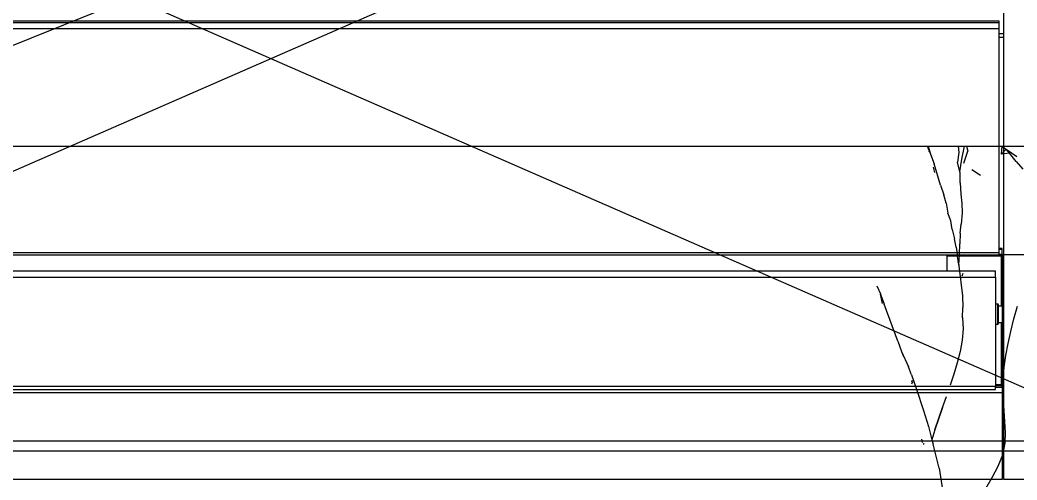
# Model space of a CAD drawing. Header units: millimetres. Extents: x 0 to 460473, y -68369 to 85219.
# Drawn here: x 223573 to 224106, y -37864 to -37618 of the extents above; entities that cross this region are included whole.
import ezdxf

# ---------------------------------------------------------------- set-up
doc = ezdxf.new("R2010")
doc.units = ezdxf.units.MM
doc.header["$LTSCALE"] = 50
doc.layers.add('ha', color=8, linetype='Continuous')

# ---------------------------------------------------------------- blocks, each defined once
blk = doc.blocks.new('FSFSGF')
at = {"color": 8}
for p, q in [((325519.32, 83159.36), (325519.32, 83051.86)), ((325618.89, 83159.36), (325618.89, 83051.86)), ((325639.32, 83159.36), (325639.32, 83051.86)), ((325519.32, 83051.86), (325213.95, 83051.86)), ((325394.4, 83049.36), (325394.4, 82271.36)), ((325394.55, 83049.36), (325394.4, 83049.36)), ((325394.99, 83049.36), (325394.55, 83049.36)), ((325394.99, 82271.36), (325394.99, 83049.36)), ((325398.4, 83049.36), (325394.99, 83049.36)), ((325398.4, 83049.36), (325398.4, 82271.36)), ((325518.28, 83049.36), (325398.4, 83049.36)), ((325401.1, 83051.86), (325401.1, 83049.36)), ((325402.89, 83049.36), (325402.89, 83051.86)), ((325515.82, 83050.86), (325515.82, 83049.36)), ((325519.2, 83050.86), (325515.82, 83050.86)), ((325516.32, 83049.36), (325516.32, 83050.86)), ((325518.28, 83049.36), (325518.28, 82271.36)), ((325519.01, 83049.36), (325518.28, 83049.36)), ((325519.32, 83049.36), (325519.01, 83049.36)), ((325519.12, 83050.86), (325519.12, 83049.36)), ((325519.2, 83051.86), (325519.2, 83050.86)), ((325519.2, 83050.86), (325592.82, 83050.86)), ((325618.89, 83051.86), (325519.32, 83051.86)), ((325519.32, 83049.36), (325519.32, 83050.86)), ((325519.46, 83050.72), (325519.32, 83050.86)), ((325519.32, 82271.36), (325519.32, 83049.36)), ((325519.82, 83050.36), (325519.46, 83050.72)), ((325519.82, 83021.36), (325519.82, 83050.36)), ((325519.82, 83050.36), (325546.54, 83050.36)), ((325545.54, 83047.36), (325545.54, 83048.36)), ((325545.54, 83048.36), (325545.81, 83048.36)), ((325545.81, 83048.36), (325546.59, 83048.36)), ((325546.42, 83048.86), (325546.04, 83048.86)), ((325547.51, 83048.86), (325546.42, 83048.86)), ((325546.54, 83048.96), (325546.54, 83050.86)), ((325546.88, 83048.96), (325546.54, 83048.96)), ((325546.59, 83048.36), (325547.81, 83048.36)), ((325547.86, 83048.96), (325546.88, 83048.96)), ((325549.13, 83048.86), (325547.51, 83048.86)), ((325547.81, 83048.36), (325549.34, 83048.36)), ((325549.32, 83048.96), (325547.86, 83048.96)), ((325551.04, 83048.86), (325549.13, 83048.86)), ((325551.04, 83048.96), (325549.32, 83048.96)), ((325549.34, 83048.36), (325551.04, 83048.36)), ((325552.76, 83048.96), (325551.04, 83048.96)), ((325552.96, 83048.86), (325551.04, 83048.86)), ((325551.04, 83048.36), (325552.74, 83048.36)), ((325552.74, 83048.36), (325554.28, 83048.36)), ((325554.22, 83048.96), (325552.76, 83048.96)), ((325554.58, 83048.86), (325552.96, 83048.86)), ((325555.2, 83048.96), (325554.22, 83048.96)), ((325554.28, 83048.36), (325555.49, 83048.36)), ((325555.66, 83048.86), (325554.58, 83048.86)), ((325555.54, 83048.96), (325555.2, 83048.96)), ((325555.49, 83048.36), (325556.27, 83048.36)), ((325555.54, 83050.86), (325555.54, 83048.96)), ((325555.54, 83050.36), (325588.82, 83050.36)), ((325556.04, 83048.86), (325555.66, 83048.86)), ((325556.27, 83048.36), (325556.54, 83048.36)), ((325556.54, 83048.36), (325556.54, 83047.36)), ((325588.82, 83050.72), (325588.82, 83050.86)), ((325588.87, 83050.86), (325588.82, 83050.86)), ((325588.82, 83050.36), (325588.82, 83050.72)), ((325588.82, 83050.36), (325588.82, 83047.36)), ((325588.82, 83050.36), (325589.17, 83050.36)), ((325588.93, 83050.85), (325588.87, 83050.86)), ((325588.99, 83050.83), (325588.93, 83050.85)), ((325589.06, 83050.8), (325588.99, 83050.83)), ((325589.1, 83050.78), (325589.06, 83050.8)), ((325589.14, 83050.75), (325589.1, 83050.78)), ((325589.18, 83050.71), (325589.14, 83050.75)), ((325589.17, 83050.36), (325589.32, 83050.36)), ((325589.21, 83050.67), (325589.18, 83050.71)), ((325589.25, 83050.61), (325589.21, 83050.67)), ((325589.28, 83050.54), (325589.25, 83050.61)), ((325589.3, 83050.5), (325589.28, 83050.54)), ((325589.31, 83050.46), (325589.3, 83050.5)), ((325589.31, 83050.41), (325589.31, 83050.46)), ((325589.32, 83050.36), (325589.31, 83050.41)), ((325589.32, 83050.36), (325589.32, 83047.35)), ((325590.24, 83050.86), (325590.24, 83047.35)), ((325592.82, 82269.86), (325592.82, 83050.86)), ((325592.82, 83050.86), (325618.89, 83050.86)), ((325618.58, 83051.86), (325618.58, 83050.86)), ((325622.96, 83051.86), (325618.89, 83051.86)), ((325618.89, 83050.86), (325618.89, 82269.86)), ((325618.89, 83050.86), (325622.96, 83050.86)), ((325626.85, 83051.86), (325622.96, 83051.86)), ((325622.96, 83050.86), (325626.85, 83050.86)), ((325630.51, 83051.86), (325626.85, 83051.86)), ((325626.85, 83050.86), (325630.51, 83050.86)), ((325633.84, 83051.86), (325630.51, 83051.86)), ((325630.51, 83050.86), (325633.84, 83050.86)), ((325636.8, 83051.86), (325633.84, 83051.86)), ((325633.84, 83050.86), (325636.8, 83050.86)), ((325639.32, 83051.86), (325636.8, 83051.86)), ((325636.8, 83050.86), (325639.32, 83050.86)), ((325637.32, 83051.86), (325637.32, 83050.86)), ((325639.32, 83050.86), (325639.32, 82269.86)), ((325527.82, 82273.36), (325527.82, 83047.36)), ((325528.43, 83047.36), (325527.82, 83047.36)), ((325529.69, 83047.36), (325528.43, 83047.36)), ((325531.26, 83047.36), (325529.69, 83047.36)), ((325531.26, 82273.36), (325531.26, 83047.36)), ((325531.26, 83047.36), (325589.63, 83047.36)), ((325589.63, 83047.36), (325589.63, 82273.36)), ((325590.84, 83047.36), (325589.63, 83047.36)), ((325591.32, 83047.36), (325590.84, 83047.36)), ((325591.32, 82273.36), (325591.32, 83047.36)), ((325519.32, 83021.36), (325519.46, 83021.36)), ((325519.46, 83021.36), (325519.82, 83021.36)), ((325519.82, 83021.36), (325527.82, 83021.36))]:
    blk.add_line(p, q, dxfattribs=at)
at = {"color": 1}
for p, q in [((325204.31, 82180.36), (325624.31, 83140.36)), ((325204.31, 83140.36), (325624.31, 82180.36))]:
    blk.add_line(p, q, dxfattribs=at)
blk.add_lwpolyline([(325204.31, 82180.36), (325204.31, 83140.36), (325624.31, 83140.36), (325624.31, 82180.36)], close=True, dxfattribs=at)
at = {"color": 8}
for centre, radius, start, end in [((325546.04, 83048.36), 0.5, 90, 180), ((325546.44, 83048.96), 0.1, 270, 0), ((325555.64, 83048.96), 0.1, 180, 270), ((325556.04, 83048.36), 0.5, 0, 90)]:
    blk.add_arc(centre, radius, start, end, dxfattribs=at)
blk = doc.blocks.new('12312')
for p, q in [((249080.83, -38188.24), (249561.59, -37994.73)), ((249130.48, -38196.73), (249682.79, -38196.73)), ((249683.53, -38199.09), (249682.79, -38196.73)), ((249682.79, -38196.73), (249682.96, -38196.73)), ((249683.53, -38199.09), (249682.96, -38196.73)), ((249682.96, -38196.73), (249683.02, -38196.73)), ((249683.02, -38196.73), (249684.05, -38200.39)), ((249683.02, -38196.73), (249683.06, -38196.73)), ((249683.06, -38196.73), (249684.4, -38201.06)), ((249683.06, -38196.73), (249699.09, -38196.73)), ((249699.09, -38196.73), (249699.43, -38200)), ((249699.09, -38196.73), (249702.42, -38196.73)), ((249701.09, -38203.71), (249702.42, -38196.73)), ((249702.42, -38196.73), (249703.56, -38196.73)), ((249703.56, -38196.73), (249704.2, -38199.4)), ((249703.56, -38196.73), (249722.24, -38196.73)), ((249722.23, -38201.04), (249722.63, -38196.93)), ((249722.24, -38196.73), (249722.63, -38196.93)), ((249722.24, -38196.73), (249772.57, -38196.73)), ((249722.63, -38196.93), (249724.76, -38198.35)), ((249683.65, -38199.62), (249683.53, -38199.09)), ((249683.74, -38199.8), (249683.65, -38199.62)), ((249684.4, -38201.06), (249686.23, -38206.21)), ((249699.43, -38200), (249698.74, -38205.31)), ((249702.21, -38205.86), (249704.2, -38199.4)), ((249722.23, -38201.04), (249724.76, -38198.35)), ((249726.49, -38200.42), (249722.23, -38201.04)), ((249726.49, -38200.42), (249724.76, -38198.35)), ((249724.76, -38198.35), (249730.36, -38202.15)), ((249730.14, -38204.82), (249726.49, -38200.42)), ((249689.6, -38217.63), (249686.23, -38206.21)), ((249700.04, -38210.35), (249698.74, -38205.31)), ((249700.04, -38210.35), (249701.09, -38203.71)), ((249730.14, -38204.82), (249733.65, -38208.92)), ((249685.69, -38207.85), (249686.42, -38210.76)), ((249700.21, -38210.99), (249700.04, -38210.35)), ((249700.16, -38216.38), (249700.21, -38210.99)), ((249711.01, -38212.45), (249706.33, -38209.28)), ((249689.6, -38217.63), (249691.44, -38222.81)), ((249700.16, -38216.38), (249700.44, -38222.38)), ((249692.71, -38227.11), (249691.44, -38222.81)), ((249700.44, -38222.38), (249701.12, -38227.4)), ((249692.71, -38227.11), (249693.66, -38232.44)), ((249701.12, -38227.4), (249701.22, -38232.35)), ((249695.09, -38236.71), (249693.66, -38232.44)), ((249701.22, -38232.35), (249700.72, -38238.35)), ((249695.82, -38241.23), (249695.09, -38236.71)), ((249695.42, -38234.74), (249695.43, -38234.65)), ((249700.24, -38243.14), (249700.72, -38238.35)), ((249695.82, -38241.23), (249697.09, -38246.31)), ((249700.24, -38243.14), (249700, -38249)), ((249697.94, -38250.76), (249697.09, -38246.31)), ((249699.72, -38254.65), (249700, -38249)), ((249697.94, -38250.76), (249698.78, -38255.65)), ((249699.45, -38259.97), (249698.78, -38255.65)), ((249699.53, -38260.35), (249699.72, -38254.65)), ((249699.07, -38258.55), (249698.99, -38259)), ((249699.45, -38259.97), (249699.53, -38260.35)), ((249699.53, -38260.35), (249699.53, -38260.73)), ((249699.53, -38260.73), (249701.4, -38276.7)), ((249701.66, -38264.78), (249701.06, -38266.24)), ((249655.71, -38271.33), (249657.53, -38275.64)), ((249657.53, -38275.75), (249657.53, -38275.64)), ((249657.53, -38275.75), (249657.58, -38275.85)), ((249658.65, -38280.82), (249657.58, -38275.85)), ((249657.58, -38275.85), (249657.81, -38276.41)), ((249657.81, -38276.41), (249659.54, -38281.27)), ((249701.4, -38276.7), (249701.62, -38282.91)), ((249666.87, -38300.89), (249659.54, -38281.27)), ((249728.78, -38289.07), (249730.76, -38282.17)), ((249701.39, -38288.58), (249701.62, -38282.91)), ((249701.31, -38287.75), (249701.39, -38288.58)), ((249701.39, -38288.58), (249701.81, -38294.4)), ((249727.17, -38295.75), (249728.78, -38289.07)), ((249701.81, -38294.4), (249701.26, -38300.42)), ((249725.77, -38302.29), (249727.17, -38295.75)), ((249666.87, -38300.89), (249668.88, -38306.53)), ((249701.26, -38300.42), (249700.12, -38306.49)), ((249724.57, -38308.69), (249725.77, -38302.29)), ((249668.88, -38306.53), (249672.54, -38314.63)), ((249668.88, -38306.53), (249669.81, -38309.12)), ((249700.12, -38306.49), (249698.52, -38312.55)), ((249723.69, -38314.95), (249724.57, -38308.69)), ((249698.52, -38312.55), (249696.76, -38318.58)), ((249674.14, -38318.99), (249672.54, -38314.63)), ((249674.14, -38318.99), (249676.92, -38326.68)), ((249696.76, -38318.58), (249694.87, -38324.58)), ((249723.21, -38321.04), (249723.69, -38314.95)), ((249674.47, -38322.09), (249674.18, -38322.83)), ((249674.32, -38323.82), (249674.94, -38322.57)), ((249723.11, -38326.95), (249723.21, -38321.04)), ((249676.92, -38326.68), (249680.52, -38338.06)), ((249723.3, -38332.72), (249723.11, -38326.95)), ((249690.77, -38336.43), (249692.88, -38330.55)), ((249724.45, -38349.71), (249723.3, -38332.72)), ((249680.52, -38338.06), (249681.5, -38340.85)), ((249681.5, -38340.85), (249683.33, -38346.53)), ((249686.66, -38348.36), (249690.76, -38336.5)), ((249690.74, -38336.52), (249686.66, -38348.36)), ((249690.75, -38336.47), (249690.74, -38336.52)), ((249690.77, -38336.43), (249690.75, -38336.47)), ((249690.76, -38336.5), (249690.77, -38336.43)), ((249683.33, -38346.53), (249684.71, -38352.27)), ((249686.66, -38348.36), (249685.11, -38353.78)), ((249724.27, -38355.57), (249724.45, -38349.71)), ((249679.52, -38353.3), (249679.86, -38355.21)), ((249680.61, -38355.55), (249680.67, -38355.68)), ((249680.77, -38356.16), (249680.67, -38355.68)), ((249684.71, -38352.27), (249685.11, -38353.78)), ((249685.11, -38353.78), (249685.71, -38356.04)), ((249688.91, -38368.95), (249685.71, -38356.04)), ((249722.91, -38361.7), (249724.27, -38355.57)), ((249720.45, -38367.84), (249722.91, -38361.7)), ((249688.91, -38368.95), (249692.11, -38389.88)), ((249717.31, -38373.85), (249720.45, -38367.84)), ((249713.92, -38379.78), (249717.31, -38373.85))]:
    blk.add_line(p, q)

msp = doc.modelspace()

# ---------------------------------------------------------------- block references
at = {"rotation": 270}
msp.add_blockref('FSFSGF', (141046.92220524, 287776.01616617), dxfattribs=at)
at = {"layer": 'ha'}
msp.add_blockref('12312', (-25624.78545841, 511.56126197), dxfattribs=at)

doc.saveas('drawing.dxf')
